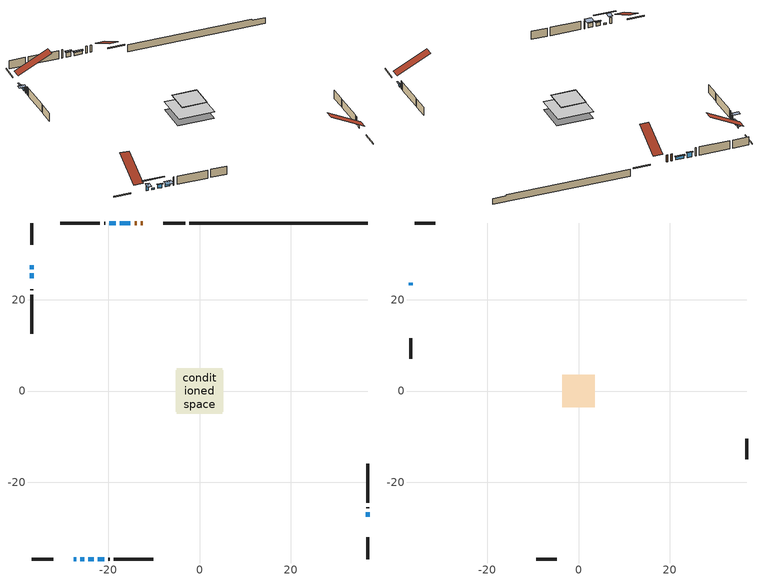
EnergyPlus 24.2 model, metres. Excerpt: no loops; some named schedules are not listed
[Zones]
conditioned space
 floor adiabatic (AdiabaticFloorConstruction): -5.02,-5.02 -5.02,5.02 5.02,5.02 5.02,-5.02 z0.61
 floor foundation (Slab1 construction): -5.18,-4.57 -5.18,4.57 5.18,4.57 5.18,-4.57 z-1.52
 wall outside (RimJoist1 construction): -3.13,36.81 -7.91,36.81 / -36.81,-36.81 -32.03,-36.81 / -36.81,36.81 -36.81,32.03 / 36.81,-36.81 36.81,-32.03 z0.61:0.91
 wall outside (AdiabaticWallConstruction 1): -12.42,36.81 -12.86,36.81 / -13.78,36.81 -14.2,36.81 z0.61:2.64
 wall outside (AdiabaticWallConstruction): -27.52,-36.81 -27.01,-36.81 z0.61:2.39; -36.81,27.52 -36.81,26.71 / -26.09,-36.81 -25.27,-36.81 z0.61:1.02; 36.81,-27.52 36.81,-26.61 / -15.13,36.81 -17.46,36.81 z0.61:1.47; -18.39,36.81 -19.76,36.81 / -22.24,-36.81 -20.87,-36.81 z0.61:1.98; -36.81,25.78 -36.81,24.66 z0.61:1.37; -24.34,-36.81 -23.17,-36.81 z0.61:1.68
 wall outside (Wall1 construction): -20.69,36.81 -20.92,36.81 / -19.94,-36.81 -19.71,-36.81 / -36.81,22.29 -36.81,22.06 / 36.81,-25.68 36.81,-25.45 z0.61:3.05
 wall outside (Wall2 construction): -21.85,36.81 -30.47,36.81 / -18.79,-36.81 -10.17,-36.81 / -36.81,21.14 -36.81,12.52 / 36.81,-24.52 36.81,-15.9 z0.61:3.05
 wall foundation (FoundationWall1 construction): -2.2,36.81,-1.52 -2.2,36.81,0.61 32.91,36.81,0.61 32.91,36.81,0.23 36.81,36.81,0.23 36.81,36.81,-1.52
 window (WindowConstruction 6): -27.52,-36.81 -27.01,-36.81 z0.61:2.39
 window (WindowConstruction 7): -36.81,27.52 -36.81,26.71 z0.61:1.02
 window (WindowConstruction 8): -26.08,-36.81 -25.27,-36.81 z0.61:1.02
 window (WindowConstruction): 36.81,-27.52 36.81,-26.61 z0.61:1.47
 window (WindowConstruction 1): -15.13,36.81 -17.46,36.81 z0.61:1.47
 window (WindowConstruction 2): -18.39,36.81 -19.76,36.81 z0.61:1.98
 window (WindowConstruction 3): -36.81,25.78 -36.81,24.66 z0.61:1.37
 window (WindowConstruction 4): -24.34,-36.81 -23.17,-36.81 z0.61:1.68
 window (WindowConstruction 5): -22.24,-36.81 -20.87,-36.81 z0.61:1.98
 door (Door): -12.42,36.81 -12.86,36.81 z0.61:2.64
 door (Door 1): -13.79,36.81 -14.2,36.81 z0.61:2.64
 ceiling adiabatic (AdiabaticFloorConstruction): 5.02,-5.02 5.02,5.02 -5.02,5.02 -5.02,-5.02 z0.61
attic - vented
 floor to conditioned space (Floor1 construction Reversed): -3.49,-3.49 -3.49,3.49 3.49,3.49 3.49,-3.49 z3.05
 floor to conditioned space (Floor2 construction Reversed): -3.61,-3.61 -3.61,3.61 3.61,3.61 3.61,-3.61 z3.05
 wall outside (AdiabaticWallConstruction): -36.81,23.73 -36.81,23.22 z0.61:2.39
 wall outside (Wall3 construction): -31.4,36.81 -35.88,36.81 / -9.24,-36.81 -4.75,-36.81 / -36.81,11.59 -36.81,7.1 / 36.81,-14.97 36.81,-10.49 z0.61:3.05
 window (WindowConstruction 9): -36.81,23.73 -36.81,23.22 z0.61:2.39
 roof outside (Roof1 construction): -11.49,36.81,3.05 -11.49,27.32,7.8 -8.84,27.32,7.8 -8.84,36.81,3.05; -28.45,-36.81,3.05 -28.45,-27.32,7.8 -31.1,-27.32,7.8 -31.1,-36.81,3.05; -36.81,28.45,3.05 -27.32,28.45,7.8 -27.32,31.1,7.8 -36.81,31.1,3.05; 36.81,-28.45,3.05 27.32,-28.45,7.8 27.32,-31.1,7.8 36.81,-31.1,3.05
shading: -36.81,22.92 -36.81,24.03 -38.85,24.03 -38.85,22.92 z2.69; -26.71,-36.81 -27.82,-36.81 -27.82,-38.58 -26.71,-38.58 z2.69; -36.81,26.47 -36.81,27.76 -37.22,27.76 -37.22,26.47 z1.26; -22.43,-36.81 -28.92,-36.81 -28.92,-37.22 -22.43,-37.22 z3.86; 36.81,-26.37 36.81,-27.76 37.22,-27.76 37.22,-26.37 z1.71; -17.7,36.81 -14.89,36.81 -14.89,37.22 -17.7,37.22 z1.71; -20,36.81 -18.15,36.81 -18.15,37.22 -20,37.22 z2.22; -36.81,24.42 -36.81,26.02 -37.22,26.02 -37.22,24.42 z1.61; -22.93,-36.81 -24.58,-36.81 -24.58,-37.22 -22.93,-37.22 z1.92; -20.57,-36.81 -22.54,-36.81 -22.54,-38.64 -20.57,-38.64 z2.28
[Building]
Building 1: Terrain=Suburbs
[Site:Location]
Ottawa Intl AP_ON: Latitude {deg}=45.32; Longitude {deg}=-75.67; Time Zone {hr}=-5; Elevation {m}=115; Keep Site Location Information=Yes
[Site:GroundTemperature:Shallow]
1.18808, -1.19398, -1.38475, -0.254337, 4.28362, 8.80044, 12.7163, 15.1969, 15.4076, 13.3901, 9.57408, 5.19582
[Site:WaterMainsTemperature]
Calculation Method=Schedule; Temperature Schedule=mains temperature schedule
[Material] Roughness=Rough; Thermal Absorptance=0.9
Name | Thickness {m} | Conductivity {W/m-K} | Density {kg/m3} | Specific Heat {J/kg-K} | Solar Absorptance | Visible Absorptance
asphalt or fiberglass shingles | 0.00635 | 0.162714 | 1121.4 | 1465.45 | 0.4 | 0.4
ceiling loosefill ins | 0.0846667 | 0.0480833 | 16.02 | 1046.75 | 0.7 | 0.7
ceiling stud and cavity | 0.1397 | 0.0762125 | 65.682 | 1177.47 | 0.7 | 0.7
ceiling stud and cavity 1 | 0.1397 | 0.119664 | 65.682 | 1177.47 | 0.7 | 0.7
concrete 4.0 in. | 0.1016 | 1.803125 | 2242.8 | 837.4 | 0.7 | 0.7
concrete 8.0 in. | 0.2032 | 1.803125 | 2242.8 | 837.4 | 0.7 | 0.7
door material | 0.04445 | 0.053851 | 512.64 | 1214.23 | 0.7 | 0.7
floor covering | 0.0127 | 0.0433444 | 54.468 | 1339.84 | 0.6 | 0.6
floor rigid ins; wall rigid ins 1 | 0.512978 | 0.029427 | 32.04 | 1214.23 | 0.7 | 0.7
floor stud and cavity | 0.1397 | 1.75129 | 37.0049 | 1207.88 | 0.7 | 0.7
furniture material conditioned space 1 | 0.1524 | 0.115458 | 640.8 | 1214.23 | 0.6 | 0.6
gypsum board | 0.0127 | 0.160291 | 801 | 837.4 | 0.6 | 0.6
osb sheathing 0.5 in. | 0.0127 | 0.115458 | 512.64 | 1214.23 | 0.7 | 0.7
osb sheathing 0.75 in. | 0.01905 | 0.115458 | 512.64 | 1214.23 | 0.7 | 0.7
rim joist stud and cavity | 0.0508 | 0.177588 | 50.32683 | 1063.81 | 0.6 | 0.6
wall rigid ins | 0.051816 | 0.029427 | 32.04 | 1214.23 | 0.7 | 0.7
wall stud and cavity | 0.1397 | 0.156179 | 139.0536 | 1170.24 | 0.7 | 0.7
wall stud and cavity 1 | 0.1397 | 0.0945631 | 139.0536 | 1170.24 | 0.7 | 0.7
wall stud and cavity 2 | 0.0889 | 6.1454 | 50.32683 | 1063.81 | 0.6 | 0.6
wall stud and cavity 3 | 0.0889 | 0.380278 | 52.3479 | 1209.89 | 0.7 | 0.7
wall stud and cavity 4 | 0.0889 | 0.391764 | 83.0341 | 1211.67 | 0.7 | 0.7
wood siding | 0.0254 | 0.102417 | 544.68 | 1172.36 | 0.4 | 0.4
wood siding 1 | 0.00254 | 0.102417 | 544.68 | 1172.36 | 0.4 | 0.4
wood siding 2; wood siding 3; wood siding 4 | 0.0254 | 0.102417 | 544.68 | 1172.36 | 0.7 | 0.7
[WindowMaterial:SimpleGlazingSystem]
Name | U-Factor {W/m2-K} | Solar Heat Gain Coefficient
WindowMaterial | 2.444379 | 0.47
WindowMaterial 1 | 3.00253 | 0.53
WindowMaterial 2 | 2.92303 | 0.62
WindowMaterial 3 | 3.01161 | 0.51
WindowMaterial 4 | 2.32741 | 0.51
WindowMaterial 5 | 4.13188 | 0.66
WindowMaterial 6 | 4.28064 | 0.43
[Construction]
AdiabaticFloorConstruction: floor stud and cavity, floor rigid ins, osb sheathing 0.75 in., floor covering
AdiabaticWallConstruction: wood siding 3, wall rigid ins 1, wall stud and cavity 3, gypsum board
AdiabaticWallConstruction 1: wood siding 4, wall rigid ins 1, wall stud and cavity 3, gypsum board
Door; Door 1: door material
Floor1 construction Reversed: gypsum board, ceiling stud and cavity
Floor2 construction Reversed: gypsum board, ceiling stud and cavity 1, ceiling loosefill ins
FoundationWall1 construction: concrete 8.0 in.
furniture construction conditioned space 1: furniture material conditioned space 1
PartitionWallConstruction: gypsum board, wall stud and cavity 4, gypsum board
RimJoist1 construction: wood siding 2, rim joist stud and cavity
Roof1 construction: asphalt or fiberglass shingles
Slab1 construction: concrete 4.0 in.
Wall1 construction: wood siding, wall rigid ins, osb sheathing 0.5 in., wall stud and cavity, gypsum board
Wall2 construction: wood siding, wall rigid ins, osb sheathing 0.5 in., wall stud and cavity 1, gypsum board
Wall3 construction: wood siding 1, wall stud and cavity 2
WindowConstruction: WindowMaterial
WindowConstruction 1: WindowMaterial 1
WindowConstruction 2; WindowConstruction 5: WindowMaterial 2
WindowConstruction 3: WindowMaterial 3
WindowConstruction 4: WindowMaterial 4
WindowConstruction 6; WindowConstruction 9: WindowMaterial 5
WindowConstruction 7; WindowConstruction 8: WindowMaterial 6
[Zone] Multiplier=1; Part of Total Floor Area=Yes
Name | Volume {m3}
attic - vented | 75.4318
conditioned space | 462.4
[Space]
Name | Zone | Volume {m3}
attic - vented 1 | attic - vented | 75.4318
conditioned space 1 | conditioned space | 462.4
[ZoneInfiltration:EffectiveLeakageArea]
infil attic - vented 1: Zone or Space=attic - vented 1; Schedule=Always On Discrete; Effective Air Leakage Area {cm2}=4244.21; Stack Coefficient=0.000499777; Wind Coefficient=1.51046e-05
[ZoneMixing]
whole house fan mix: Zone or Space=attic - vented; Schedule=Always On Continuous; Design Flow Rate Calculation Method=Flow/Zone; Design Flow Rate {m3/s}=0; Source Zone or Space=conditioned space
[SurfaceProperty:ExposedFoundationPerimeter]
Slab1: Exposed Perimeter Calculation Method=TotalExposedPerimeter; Total Exposed Perimeter {m}=39.015
[InternalMass] Zone or ZoneList=conditioned space; Space or SpaceList=conditioned space 1
Name | Construction | Surface Area {m2}
furniture mass conditioned space 1 | furniture construction conditioned space 1 | 78.24
partition wall mass | PartitionWallConstruction | 195.6
[Lights]
interior lighting: Zone or ZoneList or Space or SpaceList=conditioned space 1; Schedule=interior lighting schedule; Design Level Calculation Method=LightingLevel; Lighting Level {W}=343.2; Return Air Fraction=0; Fraction Radiant=0.6; Fraction Visible=0.2; Fraction Replaceable=1
[People]
occupants: Zone or ZoneList or Space or SpaceList=conditioned space 1; Number of People Schedule=occupants schedule; Number of People Calculation Method=People; Number of People=3; Fraction Radiant=0.314171; Sensible Heat Fraction=0.56303; Activity Level Schedule=occupants activity schedule; Carbon Dioxide Generation Rate {m3/s-W}=0; Enable ASHRAE 55 Comfort Warnings=No; Mean Radiant Temperature Calculation Type=EnclosureAveraged
[ElectricEquipment] Zone or ZoneList or Space or SpaceList=conditioned space 1; Design Level Calculation Method=EquipmentLevel
Name | Schedule | Design Level {W} | Fraction Latent | Fraction Radiant | Fraction Lost
clothes dryer | clothes dryer schedule | 140.772 | 0.015 | 0.081 | 0.85
clothes washer | clothes washer schedule | 32.1985 | 0.03 | 0.162 | 0.7
cooking range | cooking range schedule | 215.147 | 0.08 | 0.432 | 0.2
dishwasher | dishwasher schedule | 66.8632 | 0.3 | 0.18 | 0.4
fridge | fridge schedule | 72.9452 | 0 | 0.6 | 0
mech vent house fan | mech vent house fan schedule | 0 | 0 | 0 | 1
mech vent house fan cfis | mech vent house fan cfis schedule | 0 | 0 | 0 | 0
misc plug loads | misc plug loads schedule | 494.7 | 0.045 | 0.513 | 0.1
whole house fan | Always On Discrete | 0 | 0 | 0 | 1
[OtherEquipment] Zone or ZoneList or Space or SpaceList=conditioned space 1; Design Level Calculation Method=EquipmentLevel
Name | Fuel Type | Schedule | Design Level {W} | Fraction Latent | Fraction Radiant | Fraction Lost
clothes dryer 1 | Electricity | clothes dryer schedule | 0 | 0.015 | 0.081 | 0.85
cooking range 1 | Electricity | cooking range schedule | 0 | 0.08 | 0.432 | 0.2
general water use latent | None | general water use schedule | 62.594 | 1 | 0 | 0
general water use sensible | None | general water use schedule | -61.6891 | 0 | 0.6 | 0
mech vent house fan latent load | None | Always On Discrete | 0 | 1 | 0 | 0
mech vent house fan sensible load | None | Always On Discrete | 0 | 0 | 0 | 0
water heater energy adjustment1 | Electricity | Always On Discrete | 0.01 | 0 | 0 | 1
[ZoneInfiltration:DesignFlowRate] Zone or ZoneList or Space or SpaceList=conditioned space 1; Schedule=Always On Discrete; Design Flow Rate Calculation Method=Flow/Zone; Design Flow Rate {m3/s}=0
infil flow; natural vent flow; whole house fan flow
[ZoneControl:Thermostat]
conditioned space Thermostat: Zone or ZoneList=conditioned space; Control Type Schedule=conditioned space Thermostat Schedule; Control 1=conditioned space temperature setpoint; Temperature Difference Between Cutout And Setpoint {deltaC}=0
[ZoneHVAC:Baseboard:Convective:Electric]
electric baseboard: Availability Schedule=Always On Discrete; Heating Design Capacity {W}=20838.8; Efficiency=1
[AirLoopHVAC:UnitarySystem]
unit heater unitary system: Control Type=Load; Controlling Zone or Thermostat Location=conditioned space; Dehumidification Control Type=None; Availability Schedule=Always On Discrete; Supply Fan=unit heater supply fan; Fan Placement=BlowThrough; Supply Air Fan Operating Mode Schedule=unit heater auto fan schedule; Heating Coil=unit heater htg coil; DX Heating Coil Sizing Ratio=1; Use DOAS DX Cooling Coil=No; Minimum Supply Air Temperature {C}=2; Latent Load Control=SensibleOnlyLoadControl; Cooling Supply Air Flow Rate Method=None; Heating Supply Air Flow Rate Method=SupplyAirFlowRate; Heating Supply Air Flow Rate {m3/s}=0.00141584; No Load Supply Air Flow Rate Method=SupplyAirFlowRate; No Load Supply Air Flow Rate {m3/s}=0; No Load Supply Air Flow Rate Control Set To Low Speed=Yes; Maximum Supply Air Temperature {C}=48.8889; Maximum Outdoor Dry-Bulb Temperature for Supplemental Heater Operation {C}=21; Ancillary On-Cycle Electric Power {W}=0; Ancillary Off-Cycle Electric Power {W}=0
[Fan:SystemModel]
unit heater supply fan: Availability Schedule=Always On Discrete; Design Maximum Air Flow Rate {m3/s}=0.00141584; Speed Control Method=Discrete; Electric Power Minimum Flow Rate Fraction=0.2; Design Pressure Rise {Pa}=500; Motor Efficiency=1; Motor In Air Stream Fraction=1; Design Electric Power Consumption {W}=Autosize; Design Power Sizing Method=PowerPerFlow; Electric Power Per Unit Flow Rate {W/(m3/s)}=28251.7; Electric Power Per Unit Flow Rate Per Unit Pressure {W/((m3/s)-Pa)}=1.66667; Fan Total Efficiency=0.7; Motor Loss Radiative Fraction=0; Number of Speeds=1; Speed Flow Fraction 1=1; Speed Electric Power Fraction 1=1
[Coil:Heating:Fuel]
unit heater htg coil: Availability Schedule=Always On Discrete; Fuel Type=OtherFuel1; Burner Efficiency=0.3; Nominal Capacity {W}=0.293071; On Cycle Parasitic Electric Load {W}=0; Off Cycle Parasitic Fuel Load {W}=0
[Zone equipment]
conditioned space: electric baseboard, unit heater unitary system
[Foundation:Kiva]
Foundation Kiva 1: Initial Indoor Air Temperature {C}=18; Wall Height Above Grade {m}=0.609996; Wall Depth Below Slab {m}=0.2032
[Foundation:Kiva:Settings]
Soil Conductivity {W/m-K}=0.849921; Soil Density {kg/m3}=1842.3; Soil Specific Heat {J/kg-K}=418.7; Ground Solar Absorptivity=0.9; Ground Thermal Absorptivity=0.9; Ground Surface Roughness {m}=0.03; Far-Field Width {m}=40; Deep-Ground Boundary Condition=ZeroFlux; Deep-Ground Depth {m}=40; Minimum Cell Dimension {m}=0.2; Maximum Cell Growth Coefficient=3; Simulation Timestep=Timestep
[Exterior:Lights]
exterior lighting: Schedule=exterior lighting schedule; Design Level {W}=75.6
[EnergyManagementSystem:GlobalVariable]
infil_program_Qfan
infil_program_Qinf
natural_vent_program_Qnv
natural_vent_program_Qwhf
[EnergyManagementSystem:Sensor]
Name | Output:Variable or Output:Meter Index Key | Output:Variable or Output:Meter
airflow_gain | infil flow | Infiltration Sensible Heat Gain Energy
airflow_gain_1 | natural vent flow | Infiltration Sensible Heat Gain Energy
airflow_gain_2 | whole house fan flow | Infiltration Sensible Heat Gain Energy
airflow_loss | infil flow | Infiltration Sensible Heat Loss Energy
airflow_loss_1 | natural vent flow | Infiltration Sensible Heat Loss Energy
airflow_loss_2 | whole house fan flow | Infiltration Sensible Heat Loss Energy
clg_load_cond |  | Cooling:EnergyTransfer:Zone:CONDITIONED SPACE
clg_sp_s; clg_sp_s_1 | cooling setpoint | Schedule Value
clothes_dryer_exhaust_0_sch_s | clothes dryer exhaust 0 schedule | Schedule Value
conditioned_space_clg_unmet_s | conditioned space | Zone Cooling Setpoint Not Met Time
conditioned_space_htg_unmet_s | conditioned space | Zone Heating Setpoint Not Met Time
cool_season | cooling season schedule | Schedule Value
fridge_tin_s | conditioned space | Zone Mean Air Temperature
htg_load_cond |  | Heating:EnergyTransfer:Zone:CONDITIONED SPACE
htg_sp_s; htg_sp_s_1 | heating setpoint | Schedule Value
ig_ee_conv | clothes dryer | Electric Equipment Convective Heating Energy
ig_ee_conv_2 | cooking range | Electric Equipment Convective Heating Energy
ig_ee_conv_4 | fridge | Electric Equipment Convective Heating Energy
ig_ee_conv_5 | misc plug loads | Electric Equipment Convective Heating Energy
ig_ee_conv_6 | whole house fan | Electric Equipment Convective Heating Energy
ig_ee_rad | clothes dryer | Electric Equipment Radiant Heating Energy
ig_ee_rad_2 | cooking range | Electric Equipment Radiant Heating Energy
ig_ee_rad_4 | fridge | Electric Equipment Radiant Heating Energy
ig_ee_rad_5 | misc plug loads | Electric Equipment Radiant Heating Energy
ig_ee_rad_6 | whole house fan | Electric Equipment Radiant Heating Energy
ig_lgt_conv | interior lighting | Lights Convective Heating Energy
ig_lgt_rad | interior lighting | Lights Radiant Heating Energy
ig_lgt_vis | interior lighting | Lights Visible Radiation Heating Energy
ig_oe_conv | clothes dryer 1 | Other Equipment Convective Heating Energy
ig_oe_conv_1 | cooking range 1 | Other Equipment Convective Heating Energy
ig_oe_conv_2 | general water use latent | Other Equipment Convective Heating Energy
ig_oe_conv_3 | general water use sensible | Other Equipment Convective Heating Energy
ig_oe_conv_4 | water heater energy adjustment1 | Other Equipment Convective Heating Energy
ig_oe_rad | clothes dryer 1 | Other Equipment Radiant Heating Energy
ig_oe_rad_1 | cooking range 1 | Other Equipment Radiant Heating Energy
ig_oe_rad_2 | general water use latent | Other Equipment Radiant Heating Energy
ig_oe_rad_3 | general water use sensible | Other Equipment Radiant Heating Energy
ig_oe_rad_4 | water heater energy adjustment1 | Other Equipment Radiant Heating Energy
ig_ppl_conv | occupants | People Convective Heating Energy
ig_ppl_rad | occupants | People Radiant Heating Energy
im_conv | furniture mass conditioned space 1 | Surface Inside Face Convection Heat Gain Energy
im_conv_1 | partition wall mass | Surface Inside Face Convection Heat Gain Energy
im_ig | furniture mass conditioned space 1 | Surface Inside Face Internal Gains Radiation Heat Gain Energy
im_ig_1 | partition wall mass | Surface Inside Face Internal Gains Radiation Heat Gain Energy
im_lgt | furniture mass conditioned space 1 | Surface Inside Face Lights Radiation Heat Gain Energy
im_lgt_1 | partition wall mass | Surface Inside Face Lights Radiation Heat Gain Energy
im_sol | furniture mass conditioned space 1 | Surface Inside Face Solar Radiation Heat Gain Energy
im_sol_1 | partition wall mass | Surface Inside Face Solar Radiation Heat Gain Energy
im_surf | furniture mass conditioned space 1 | Surface Inside Face Net Surface Thermal Radiation Heat Gain Energy
im_surf_1 | partition wall mass | Surface Inside Face Net Surface Thermal Radiation Heat Gain Energy
mv_conv | mech vent house fan | Electric Equipment Convective Heating Energy
mv_conv_1 | mech vent house fan cfis | Electric Equipment Convective Heating Energy
mv_conv_2 | mech vent house fan latent load | Other Equipment Convective Heating Energy
mv_conv_3 | mech vent house fan sensible load | Other Equipment Convective Heating Energy
mv_rad | mech vent house fan | Electric Equipment Radiant Heating Energy
mv_rad_1 | mech vent house fan cfis | Electric Equipment Radiant Heating Energy
mv_rad_2 | mech vent house fan latent load | Other Equipment Radiant Heating Energy
mv_rad_3 | mech vent house fan sensible load | Other Equipment Radiant Heating Energy
natural_vent_s | natural vent schedule | Schedule Value
out_pb_s |  | Site Outdoor Air Barometric Pressure
out_wt_s |  | Site Outdoor Air Humidity Ratio
site_vw_s |  | Site Wind Speed
ss_back_out | Window1 | Surface Window Shortwave from Zone Back Out Window Heat Transfer Rate
ss_back_out_1 | Window10 | Surface Window Shortwave from Zone Back Out Window Heat Transfer Rate
ss_back_out_2 | Window11 | Surface Window Shortwave from Zone Back Out Window Heat Transfer Rate
ss_back_out_3 | Window2 | Surface Window Shortwave from Zone Back Out Window Heat Transfer Rate
ss_back_out_4 | Window3 | Surface Window Shortwave from Zone Back Out Window Heat Transfer Rate
ss_back_out_5 | Window5 | Surface Window Shortwave from Zone Back Out Window Heat Transfer Rate
ss_back_out_6 | Window6 | Surface Window Shortwave from Zone Back Out Window Heat Transfer Rate
ss_back_out_7 | Window7 | Surface Window Shortwave from Zone Back Out Window Heat Transfer Rate
ss_back_out_8 | Window8 | Surface Window Shortwave from Zone Back Out Window Heat Transfer Rate
ss_conv | Door1 | Surface Inside Face Convection Heat Gain Energy
ss_conv_1 | Door2 | Surface Inside Face Convection Heat Gain Energy
ss_conv_10 | Window8 | Surface Inside Face Convection Heat Gain Energy
ss_conv_2 | Window1 | Surface Inside Face Convection Heat Gain Energy
ss_conv_3 | Window10 | Surface Inside Face Convection Heat Gain Energy
ss_conv_4 | Window11 | Surface Inside Face Convection Heat Gain Energy
ss_conv_5 | Window2 | Surface Inside Face Convection Heat Gain Energy
ss_conv_6 | Window3 | Surface Inside Face Convection Heat Gain Energy
ss_conv_7 | Window5 | Surface Inside Face Convection Heat Gain Energy
ss_conv_8 | Window6 | Surface Inside Face Convection Heat Gain Energy
ss_conv_9 | Window7 | Surface Inside Face Convection Heat Gain Energy
ss_ig | Door1 | Surface Inside Face Internal Gains Radiation Heat Gain Energy
ss_ig_1 | Door2 | Surface Inside Face Internal Gains Radiation Heat Gain Energy
ss_ig_10 | Window8 | Surface Inside Face Internal Gains Radiation Heat Gain Energy
ss_ig_2 | Window1 | Surface Inside Face Internal Gains Radiation Heat Gain Energy
ss_ig_3 | Window10 | Surface Inside Face Internal Gains Radiation Heat Gain Energy
ss_ig_4 | Window11 | Surface Inside Face Internal Gains Radiation Heat Gain Energy
ss_ig_5 | Window2 | Surface Inside Face Internal Gains Radiation Heat Gain Energy
ss_ig_6 | Window3 | Surface Inside Face Internal Gains Radiation Heat Gain Energy
ss_ig_7 | Window5 | Surface Inside Face Internal Gains Radiation Heat Gain Energy
ss_ig_8 | Window6 | Surface Inside Face Internal Gains Radiation Heat Gain Energy
ss_ig_9 | Window7 | Surface Inside Face Internal Gains Radiation Heat Gain Energy
ss_lgt | Door1 | Surface Inside Face Lights Radiation Heat Gain Energy
ss_lgt_1 | Door2 | Surface Inside Face Lights Radiation Heat Gain Energy
ss_sol | Door1 | Surface Inside Face Solar Radiation Heat Gain Energy
ss_sol_1 | Door2 | Surface Inside Face Solar Radiation Heat Gain Energy
ss_surf | Door1 | Surface Inside Face Net Surface Thermal Radiation Heat Gain Energy
ss_surf_1 | Door2 | Surface Inside Face Net Surface Thermal Radiation Heat Gain Energy
ss_surf_10 | Window8 | Surface Inside Face Net Surface Thermal Radiation Heat Gain Energy
ss_surf_2 | Window1 | Surface Inside Face Net Surface Thermal Radiation Heat Gain Energy
ss_surf_3 | Window10 | Surface Inside Face Net Surface Thermal Radiation Heat Gain Energy
ss_surf_4 | Window11 | Surface Inside Face Net Surface Thermal Radiation Heat Gain Energy
ss_surf_5 | Window2 | Surface Inside Face Net Surface Thermal Radiation Heat Gain Energy
ss_surf_6 | Window3 | Surface Inside Face Net Surface Thermal Radiation Heat Gain Energy
ss_surf_7 | Window5 | Surface Inside Face Net Surface Thermal Radiation Heat Gain Energy
ss_surf_8 | Window6 | Surface Inside Face Net Surface Thermal Radiation Heat Gain Energy
ss_surf_9 | Window7 | Surface Inside Face Net Surface Thermal Radiation Heat Gain Energy
ss_trans_in | Window1 | Surface Window Transmitted Solar Radiation Rate
ss_trans_in_1 | Window10 | Surface Window Transmitted Solar Radiation Rate
ss_trans_in_2 | Window11 | Surface Window Transmitted Solar Radiation Rate
ss_trans_in_3 | Window2 | Surface Window Transmitted Solar Radiation Rate
ss_trans_in_4 | Window3 | Surface Window Transmitted Solar Radiation Rate
ss_trans_in_5 | Window5 | Surface Window Transmitted Solar Radiation Rate
ss_trans_in_6 | Window6 | Surface Window Transmitted Solar Radiation Rate
ss_trans_in_7 | Window7 | Surface Window Transmitted Solar Radiation Rate
ss_trans_in_8 | Window8 | Surface Window Transmitted Solar Radiation Rate
ss_trans_out | Window1 | Surface Inside Face Initial Transmitted Diffuse Transmitted Out Window Solar Radiation Rate
ss_trans_out_1 | Window10 | Surface Inside Face Initial Transmitted Diffuse Transmitted Out Window Solar Radiation Rate
ss_trans_out_2 | Window11 | Surface Inside Face Initial Transmitted Diffuse Transmitted Out Window Solar Radiation Rate
ss_trans_out_3 | Window2 | Surface Inside Face Initial Transmitted Diffuse Transmitted Out Window Solar Radiation Rate
ss_trans_out_4 | Window3 | Surface Inside Face Initial Transmitted Diffuse Transmitted Out Window Solar Radiation Rate
ss_trans_out_5 | Window5 | Surface Inside Face Initial Transmitted Diffuse Transmitted Out Window Solar Radiation Rate
ss_trans_out_6 | Window6 | Surface Inside Face Initial Transmitted Diffuse Transmitted Out Window Solar Radiation Rate
ss_trans_out_7 | Window7 | Surface Inside Face Initial Transmitted Diffuse Transmitted Out Window Solar Radiation Rate
ss_trans_out_8 | Window8 | Surface Inside Face Initial Transmitted Diffuse Transmitted Out Window Solar Radiation Rate
s_conv | Floor1 | Surface Inside Face Convection Heat Gain Energy
s_conv_1 | Floor2 | Surface Inside Face Convection Heat Gain Energy
s_conv_10 | Wall1:0 | Surface Inside Face Convection Heat Gain Energy
s_conv_11 | Wall1:180 | Surface Inside Face Convection Heat Gain Energy
s_conv_12 | Wall1:270 | Surface Inside Face Convection Heat Gain Energy
s_conv_13 | Wall1:90 | Surface Inside Face Convection Heat Gain Energy
s_conv_14 | Wall2:0 | Surface Inside Face Convection Heat Gain Energy
